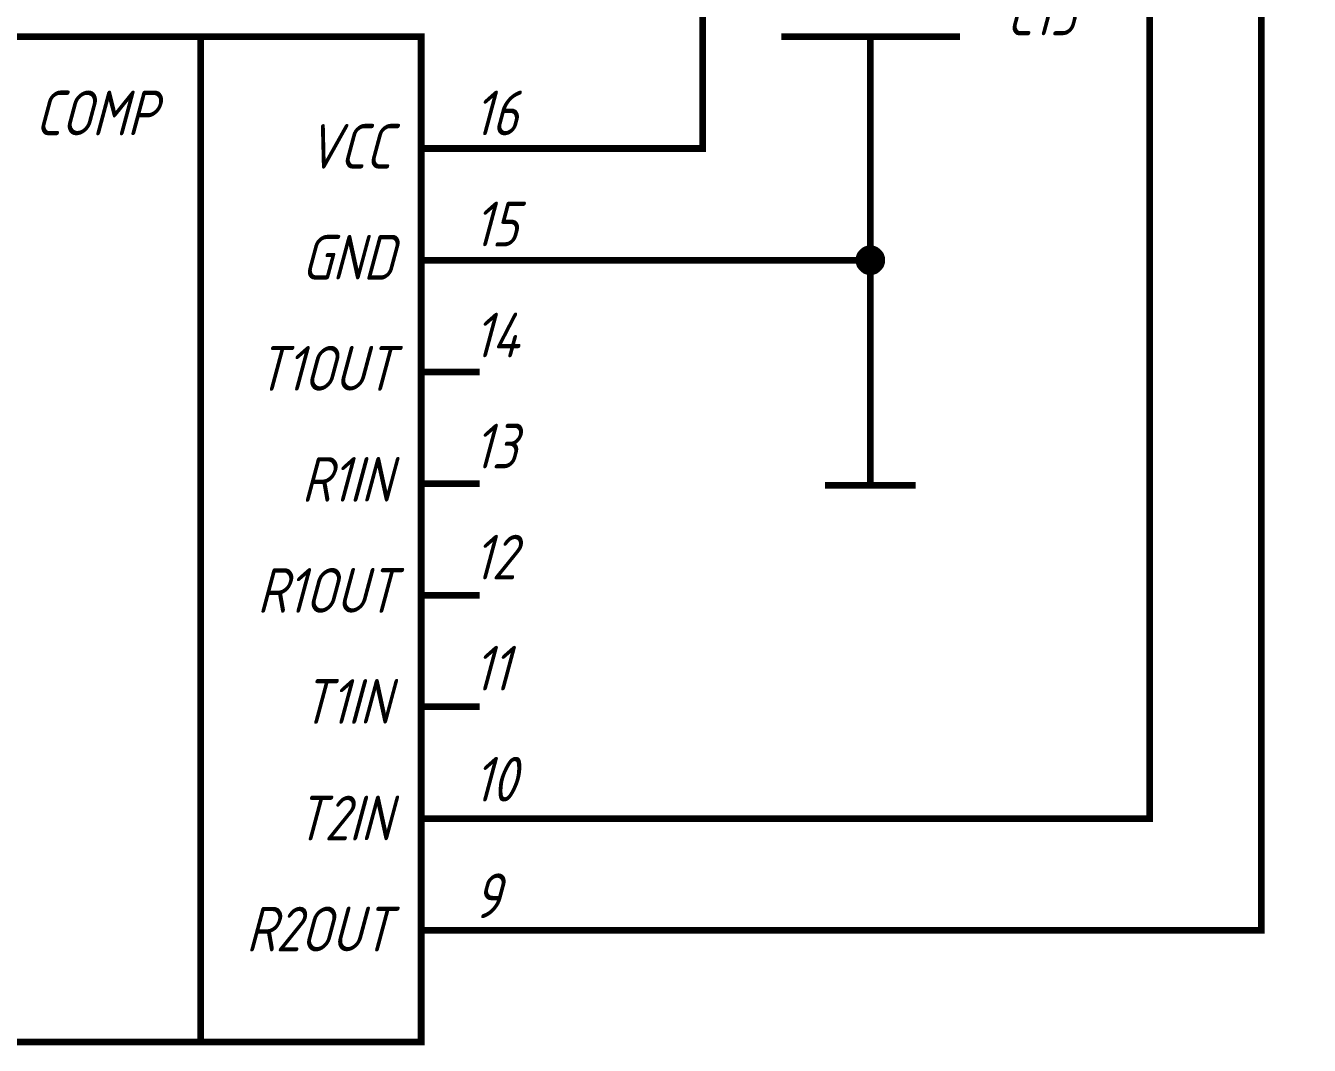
# Model space of a CAD drawing. Extents: x 260 to 1101, y 70 to 664.
# Drawn here: x 471.3 to 528.8, y 289.1 to 334.8 of the extents above; entities that cross this region are included whole.
import ezdxf

# ---------------------------------------------------------------- set-up
doc = ezdxf.new("R2010")
doc.units = 0
doc.header["$MEASUREMENT"] = 0
doc.layers.add('Sheet', color=255, linetype='CONTINUOUS')
doc.styles.add('GOST type A0', font='', dxfattribs={"oblique": 15, "height": 3.5})
doc.styles.get('GOST type A0').set_extended_font_data('GOST type A')

msp = doc.modelspace()

# ---------------------------------------------------------------- linework, layer by layer
at = {"layer": 'Sheet'}
for points, const_width in [([(569.112, 391.796), (569.112, 391.796), (526.627, 391.796), (526.627, 294.292), (491.642, 294.292)], 0.3), ([(491.642, 299.294), (521.627, 299.294), (521.627, 386.794), (569.112, 386.794), (569.112, 386.794)], 0.3), ([(491.642, 329.289), (501.627, 329.289), (501.627, 346.795), (501.627, 356.783)], 0.3), ([(479.142, 289.291), (479.142, 334.291)], 0.3), ([(513.133, 334.291), (505.136, 334.291)], 0.3), ([(509.127, 334.291), (509.127, 331.79)], 0.3), ([(509.127, 331.79), (509.127, 324.287), (509.127, 319.286)], 0.3), ([(489.142, 329.289), (491.642, 329.289)], 0.3), ([(508.615, 324.287), (508.615, 324.319), (508.615, 324.334), (508.615, 324.365), (508.63, 324.396), (508.63, 324.412), (508.646, 324.443), (508.646, 324.458), (508.661, 324.489), (508.661, 324.505), (508.677, 324.536), (508.692, 324.552), (508.708, 324.567), (508.723, 324.598), (508.739, 324.614), (508.754, 324.629), (508.77, 324.645), (508.785, 324.66), (508.801, 324.676), (508.816, 324.691), (508.848, 324.707), (508.863, 324.722), (508.879, 324.738), (508.91, 324.753), (508.925, 324.753), (508.956, 324.769), (508.972, 324.769), (509.003, 324.785), (509.018, 324.785), (509.049, 324.8), (509.08, 324.8), (509.096, 324.8), (509.127, 324.8)], 0.3), ([(508.615, 324.287), (508.615, 324.319), (508.615, 324.334), (508.615, 324.365), (508.63, 324.396), (508.63, 324.412), (508.646, 324.443), (508.646, 324.458), (508.661, 324.489), (508.661, 324.505), (508.677, 324.536), (508.692, 324.552), (508.708, 324.567), (508.723, 324.598), (508.739, 324.614), (508.754, 324.629), (508.77, 324.645), (508.785, 324.66), (508.801, 324.676), (508.816, 324.691), (508.848, 324.707), (508.863, 324.722), (508.879, 324.738), (508.91, 324.753), (508.925, 324.753), (508.956, 324.769), (508.972, 324.769), (509.003, 324.785), (509.018, 324.785), (509.049, 324.8), (509.08, 324.8), (509.096, 324.8), (509.127, 324.8)], 0.3), ([(508.615, 324.287), (508.615, 324.319), (508.615, 324.334), (508.615, 324.365), (508.63, 324.396), (508.63, 324.412), (508.646, 324.443), (508.646, 324.458), (508.661, 324.489), (508.661, 324.505), (508.677, 324.536), (508.692, 324.552), (508.708, 324.567), (508.723, 324.598), (508.739, 324.614), (508.754, 324.629), (508.77, 324.645), (508.785, 324.66), (508.801, 324.676), (508.816, 324.691), (508.848, 324.707), (508.863, 324.722), (508.879, 324.738), (508.91, 324.753), (508.925, 324.753), (508.956, 324.769), (508.972, 324.769), (509.003, 324.785), (509.018, 324.785), (509.049, 324.8), (509.08, 324.8), (509.096, 324.8), (509.127, 324.8)], 0.3), ([(508.615, 324.287), (508.615, 324.319), (508.615, 324.334), (508.615, 324.365), (508.63, 324.396), (508.63, 324.412), (508.646, 324.443), (508.646, 324.458), (508.661, 324.489), (508.661, 324.505), (508.677, 324.536), (508.692, 324.552), (508.708, 324.567), (508.723, 324.598), (508.739, 324.614), (508.754, 324.629), (508.77, 324.645), (508.785, 324.66), (508.801, 324.676), (508.816, 324.691), (508.848, 324.707), (508.863, 324.722), (508.879, 324.738), (508.91, 324.753), (508.925, 324.753), (508.956, 324.769), (508.972, 324.769), (509.003, 324.785), (509.018, 324.785), (509.049, 324.8), (509.08, 324.8), (509.096, 324.8), (509.127, 324.8)], 0.3), ([(508.615, 324.287), (508.615, 324.319), (508.615, 324.334), (508.615, 324.365), (508.63, 324.396), (508.63, 324.412), (508.646, 324.443), (508.646, 324.458), (508.661, 324.489), (508.661, 324.505), (508.677, 324.536), (508.692, 324.552), (508.708, 324.567), (508.723, 324.598), (508.739, 324.614), (508.754, 324.629), (508.77, 324.645), (508.785, 324.66), (508.801, 324.676), (508.816, 324.691), (508.848, 324.707), (508.863, 324.722), (508.879, 324.738), (508.91, 324.753), (508.925, 324.753), (508.956, 324.769), (508.972, 324.769), (509.003, 324.785), (509.018, 324.785), (509.049, 324.8), (509.08, 324.8), (509.096, 324.8), (509.127, 324.8)], 0.0991), ([(508.615, 324.287), (508.615, 324.319), (508.615, 324.334), (508.615, 324.365), (508.63, 324.396), (508.63, 324.412), (508.646, 324.443), (508.646, 324.458), (508.661, 324.489), (508.661, 324.505), (508.677, 324.536), (508.692, 324.552), (508.708, 324.567), (508.723, 324.598), (508.739, 324.614), (508.754, 324.629), (508.77, 324.645), (508.785, 324.66), (508.801, 324.676), (508.816, 324.691), (508.848, 324.707), (508.863, 324.722), (508.879, 324.738), (508.91, 324.753), (508.925, 324.753), (508.956, 324.769), (508.972, 324.769), (509.003, 324.785), (509.018, 324.785), (509.049, 324.8), (509.08, 324.8), (509.096, 324.8), (509.127, 324.8)], 0.0991), ([(508.615, 324.287), (508.615, 324.319), (508.615, 324.334), (508.615, 324.365), (508.63, 324.396), (508.63, 324.412), (508.646, 324.443), (508.646, 324.458), (508.661, 324.489), (508.661, 324.505), (508.677, 324.536), (508.692, 324.552), (508.708, 324.567), (508.723, 324.598), (508.739, 324.614), (508.754, 324.629), (508.77, 324.645), (508.785, 324.66), (508.801, 324.676), (508.816, 324.691), (508.848, 324.707), (508.863, 324.722), (508.879, 324.738), (508.91, 324.753), (508.925, 324.753), (508.956, 324.769), (508.972, 324.769), (509.003, 324.785), (509.018, 324.785), (509.049, 324.8), (509.08, 324.8), (509.096, 324.8), (509.127, 324.8)], 0.0991), ([(508.615, 324.287), (508.615, 324.319), (508.615, 324.334), (508.615, 324.365), (508.63, 324.396), (508.63, 324.412), (508.646, 324.443), (508.646, 324.458), (508.661, 324.489), (508.661, 324.505), (508.677, 324.536), (508.692, 324.552), (508.708, 324.567), (508.723, 324.598), (508.739, 324.614), (508.754, 324.629), (508.77, 324.645), (508.785, 324.66), (508.801, 324.676), (508.816, 324.691), (508.848, 324.707), (508.863, 324.722), (508.879, 324.738), (508.91, 324.753), (508.925, 324.753), (508.956, 324.769), (508.972, 324.769), (509.003, 324.785), (509.018, 324.785), (509.049, 324.8), (509.08, 324.8), (509.096, 324.8), (509.127, 324.8)], 0.0991), ([(509.127, 324.8), (509.127, 324.8)], 0.3), ([(509.127, 324.8), (509.158, 324.8), (509.174, 324.8), (509.205, 324.8), (509.236, 324.785), (509.251, 324.785), (509.282, 324.769), (509.298, 324.769), (509.329, 324.753), (509.344, 324.753), (509.375, 324.738), (509.391, 324.722), (509.407, 324.707), (509.438, 324.691), (509.453, 324.676), (509.469, 324.66), (509.484, 324.645), (509.5, 324.629), (509.515, 324.614), (509.531, 324.598), (509.546, 324.567), (509.562, 324.552), (509.577, 324.536), (509.593, 324.505), (509.593, 324.489), (509.608, 324.458), (509.608, 324.443), (509.624, 324.412), (509.624, 324.396), (509.639, 324.365), (509.639, 324.334), (509.639, 324.319), (509.639, 324.287)], 0.3), ([(509.127, 324.8), (509.127, 324.8)], 0.3), ([(509.127, 324.8), (509.158, 324.8), (509.174, 324.8), (509.205, 324.8), (509.236, 324.785), (509.251, 324.785), (509.282, 324.769), (509.298, 324.769), (509.329, 324.753), (509.344, 324.753), (509.375, 324.738), (509.391, 324.722), (509.407, 324.707), (509.438, 324.691), (509.453, 324.676), (509.469, 324.66), (509.484, 324.645), (509.5, 324.629), (509.515, 324.614), (509.531, 324.598), (509.546, 324.567), (509.562, 324.552), (509.577, 324.536), (509.593, 324.505), (509.593, 324.489), (509.608, 324.458), (509.608, 324.443), (509.624, 324.412), (509.624, 324.396), (509.639, 324.365), (509.639, 324.334), (509.639, 324.319), (509.639, 324.287)], 0.3), ([(509.127, 324.8), (509.127, 324.8)], 0.3), ([(509.127, 324.8), (509.158, 324.8), (509.174, 324.8), (509.205, 324.8), (509.236, 324.785), (509.251, 324.785), (509.282, 324.769), (509.298, 324.769), (509.329, 324.753), (509.344, 324.753), (509.375, 324.738), (509.391, 324.722), (509.407, 324.707), (509.438, 324.691), (509.453, 324.676), (509.469, 324.66), (509.484, 324.645), (509.5, 324.629), (509.515, 324.614), (509.531, 324.598), (509.546, 324.567), (509.562, 324.552), (509.577, 324.536), (509.593, 324.505), (509.593, 324.489), (509.608, 324.458), (509.608, 324.443), (509.624, 324.412), (509.624, 324.396), (509.639, 324.365), (509.639, 324.334), (509.639, 324.319), (509.639, 324.287)], 0.3), ([(509.127, 324.8), (509.127, 324.8)], 0.3), ([(509.127, 324.8), (509.158, 324.8), (509.174, 324.8), (509.205, 324.8), (509.236, 324.785), (509.251, 324.785), (509.282, 324.769), (509.298, 324.769), (509.329, 324.753), (509.344, 324.753), (509.375, 324.738), (509.391, 324.722), (509.407, 324.707), (509.438, 324.691), (509.453, 324.676), (509.469, 324.66), (509.484, 324.645), (509.5, 324.629), (509.515, 324.614), (509.531, 324.598), (509.546, 324.567), (509.562, 324.552), (509.577, 324.536), (509.593, 324.505), (509.593, 324.489), (509.608, 324.458), (509.608, 324.443), (509.624, 324.412), (509.624, 324.396), (509.639, 324.365), (509.639, 324.334), (509.639, 324.319), (509.639, 324.287)], 0.3), ([(509.127, 324.8), (509.127, 324.8)], 0.0991), ([(509.127, 324.8), (509.158, 324.8), (509.174, 324.8), (509.205, 324.8), (509.236, 324.785), (509.251, 324.785), (509.282, 324.769), (509.298, 324.769), (509.329, 324.753), (509.344, 324.753), (509.375, 324.738), (509.391, 324.722), (509.407, 324.707), (509.438, 324.691), (509.453, 324.676), (509.469, 324.66), (509.484, 324.645), (509.5, 324.629), (509.515, 324.614), (509.531, 324.598), (509.546, 324.567), (509.562, 324.552), (509.577, 324.536), (509.593, 324.505), (509.593, 324.489), (509.608, 324.458), (509.608, 324.443), (509.624, 324.412), (509.624, 324.396), (509.639, 324.365), (509.639, 324.334), (509.639, 324.319), (509.639, 324.287)], 0.0991), ([(509.127, 324.8), (509.127, 324.8)], 0.0991), ([(509.127, 324.8), (509.158, 324.8), (509.174, 324.8), (509.205, 324.8), (509.236, 324.785), (509.251, 324.785), (509.282, 324.769), (509.298, 324.769), (509.329, 324.753), (509.344, 324.753), (509.375, 324.738), (509.391, 324.722), (509.407, 324.707), (509.438, 324.691), (509.453, 324.676), (509.469, 324.66), (509.484, 324.645), (509.5, 324.629), (509.515, 324.614), (509.531, 324.598), (509.546, 324.567), (509.562, 324.552), (509.577, 324.536), (509.593, 324.505), (509.593, 324.489), (509.608, 324.458), (509.608, 324.443), (509.624, 324.412), (509.624, 324.396), (509.639, 324.365), (509.639, 324.334), (509.639, 324.319), (509.639, 324.287)], 0.0991), ([(509.127, 324.8), (509.127, 324.8)], 0.0991), ([(509.127, 324.8), (509.158, 324.8), (509.174, 324.8), (509.205, 324.8), (509.236, 324.785), (509.251, 324.785), (509.282, 324.769), (509.298, 324.769), (509.329, 324.753), (509.344, 324.753), (509.375, 324.738), (509.391, 324.722), (509.407, 324.707), (509.438, 324.691), (509.453, 324.676), (509.469, 324.66), (509.484, 324.645), (509.5, 324.629), (509.515, 324.614), (509.531, 324.598), (509.546, 324.567), (509.562, 324.552), (509.577, 324.536), (509.593, 324.505), (509.593, 324.489), (509.608, 324.458), (509.608, 324.443), (509.624, 324.412), (509.624, 324.396), (509.639, 324.365), (509.639, 324.334), (509.639, 324.319), (509.639, 324.287)], 0.0991), ([(509.127, 324.8), (509.127, 324.8)], 0.0991), ([(509.127, 324.8), (509.158, 324.8), (509.174, 324.8), (509.205, 324.8), (509.236, 324.785), (509.251, 324.785), (509.282, 324.769), (509.298, 324.769), (509.329, 324.753), (509.344, 324.753), (509.375, 324.738), (509.391, 324.722), (509.407, 324.707), (509.438, 324.691), (509.453, 324.676), (509.469, 324.66), (509.484, 324.645), (509.5, 324.629), (509.515, 324.614), (509.531, 324.598), (509.546, 324.567), (509.562, 324.552), (509.577, 324.536), (509.593, 324.505), (509.593, 324.489), (509.608, 324.458), (509.608, 324.443), (509.624, 324.412), (509.624, 324.396), (509.639, 324.365), (509.639, 324.334), (509.639, 324.319), (509.639, 324.287)], 0.0991), ([(489.142, 324.287), (491.642, 324.287)], 0.3), ([(491.642, 324.287), (509.127, 324.287)], 0.3), ([(509.127, 323.775), (509.096, 323.775), (509.08, 323.775), (509.049, 323.775), (509.018, 323.79), (509.003, 323.79), (508.972, 323.806), (508.956, 323.806), (508.925, 323.821), (508.91, 323.821), (508.879, 323.837), (508.863, 323.853), (508.848, 323.868), (508.816, 323.884), (508.801, 323.899), (508.785, 323.915), (508.77, 323.93), (508.754, 323.946), (508.739, 323.961), (508.723, 323.977), (508.708, 324.008), (508.692, 324.023), (508.677, 324.039), (508.661, 324.07), (508.661, 324.086), (508.646, 324.117), (508.646, 324.132), (508.63, 324.163), (508.63, 324.179), (508.615, 324.21), (508.615, 324.241), (508.615, 324.256), (508.615, 324.287)], 0.3), ([(508.615, 324.287), (508.615, 324.287)], 0.3), ([(509.127, 323.775), (509.096, 323.775), (509.08, 323.775), (509.049, 323.775), (509.018, 323.79), (509.003, 323.79), (508.972, 323.806), (508.956, 323.806), (508.925, 323.821), (508.91, 323.821), (508.879, 323.837), (508.863, 323.853), (508.848, 323.868), (508.816, 323.884), (508.801, 323.899), (508.785, 323.915), (508.77, 323.93), (508.754, 323.946), (508.739, 323.961), (508.723, 323.977), (508.708, 324.008), (508.692, 324.023), (508.677, 324.039), (508.661, 324.07), (508.661, 324.086), (508.646, 324.117), (508.646, 324.132), (508.63, 324.163), (508.63, 324.179), (508.615, 324.21), (508.615, 324.241), (508.615, 324.256), (508.615, 324.287)], 0.3), ([(508.615, 324.287), (508.615, 324.287)], 0.3), ([(509.127, 323.775), (509.096, 323.775), (509.08, 323.775), (509.049, 323.775), (509.018, 323.79), (509.003, 323.79), (508.972, 323.806), (508.956, 323.806), (508.925, 323.821), (508.91, 323.821), (508.879, 323.837), (508.863, 323.853), (508.848, 323.868), (508.816, 323.884), (508.801, 323.899), (508.785, 323.915), (508.77, 323.93), (508.754, 323.946), (508.739, 323.961), (508.723, 323.977), (508.708, 324.008), (508.692, 324.023), (508.677, 324.039), (508.661, 324.07), (508.661, 324.086), (508.646, 324.117), (508.646, 324.132), (508.63, 324.163), (508.63, 324.179), (508.615, 324.21), (508.615, 324.241), (508.615, 324.256), (508.615, 324.287)], 0.3), ([(508.615, 324.287), (508.615, 324.287)], 0.3), ([(509.127, 323.775), (509.096, 323.775), (509.08, 323.775), (509.049, 323.775), (509.018, 323.79), (509.003, 323.79), (508.972, 323.806), (508.956, 323.806), (508.925, 323.821), (508.91, 323.821), (508.879, 323.837), (508.863, 323.853), (508.848, 323.868), (508.816, 323.884), (508.801, 323.899), (508.785, 323.915), (508.77, 323.93), (508.754, 323.946), (508.739, 323.961), (508.723, 323.977), (508.708, 324.008), (508.692, 324.023), (508.677, 324.039), (508.661, 324.07), (508.661, 324.086), (508.646, 324.117), (508.646, 324.132), (508.63, 324.163), (508.63, 324.179), (508.615, 324.21), (508.615, 324.241), (508.615, 324.256), (508.615, 324.287)], 0.3), ([(508.615, 324.287), (508.615, 324.287)], 0.3), ([(509.127, 323.775), (509.096, 323.775), (509.08, 323.775), (509.049, 323.775), (509.018, 323.79), (509.003, 323.79), (508.972, 323.806), (508.956, 323.806), (508.925, 323.821), (508.91, 323.821), (508.879, 323.837), (508.863, 323.853), (508.848, 323.868), (508.816, 323.884), (508.801, 323.899), (508.785, 323.915), (508.77, 323.93), (508.754, 323.946), (508.739, 323.961), (508.723, 323.977), (508.708, 324.008), (508.692, 324.023), (508.677, 324.039), (508.661, 324.07), (508.661, 324.086), (508.646, 324.117), (508.646, 324.132), (508.63, 324.163), (508.63, 324.179), (508.615, 324.21), (508.615, 324.241), (508.615, 324.256), (508.615, 324.287)], 0.0991), ([(508.615, 324.287), (508.615, 324.287)], 0.0991), ([(509.127, 323.775), (509.096, 323.775), (509.08, 323.775), (509.049, 323.775), (509.018, 323.79), (509.003, 323.79), (508.972, 323.806), (508.956, 323.806), (508.925, 323.821), (508.91, 323.821), (508.879, 323.837), (508.863, 323.853), (508.848, 323.868), (508.816, 323.884), (508.801, 323.899), (508.785, 323.915), (508.77, 323.93), (508.754, 323.946), (508.739, 323.961), (508.723, 323.977), (508.708, 324.008), (508.692, 324.023), (508.677, 324.039), (508.661, 324.07), (508.661, 324.086), (508.646, 324.117), (508.646, 324.132), (508.63, 324.163), (508.63, 324.179), (508.615, 324.21), (508.615, 324.241), (508.615, 324.256), (508.615, 324.287)], 0.0991), ([(508.615, 324.287), (508.615, 324.287)], 0.0991), ([(509.127, 323.775), (509.096, 323.775), (509.08, 323.775), (509.049, 323.775), (509.018, 323.79), (509.003, 323.79), (508.972, 323.806), (508.956, 323.806), (508.925, 323.821), (508.91, 323.821), (508.879, 323.837), (508.863, 323.853), (508.848, 323.868), (508.816, 323.884), (508.801, 323.899), (508.785, 323.915), (508.77, 323.93), (508.754, 323.946), (508.739, 323.961), (508.723, 323.977), (508.708, 324.008), (508.692, 324.023), (508.677, 324.039), (508.661, 324.07), (508.661, 324.086), (508.646, 324.117), (508.646, 324.132), (508.63, 324.163), (508.63, 324.179), (508.615, 324.21), (508.615, 324.241), (508.615, 324.256), (508.615, 324.287)], 0.0991), ([(508.615, 324.287), (508.615, 324.287)], 0.0991), ([(509.127, 323.775), (509.096, 323.775), (509.08, 323.775), (509.049, 323.775), (509.018, 323.79), (509.003, 323.79), (508.972, 323.806), (508.956, 323.806), (508.925, 323.821), (508.91, 323.821), (508.879, 323.837), (508.863, 323.853), (508.848, 323.868), (508.816, 323.884), (508.801, 323.899), (508.785, 323.915), (508.77, 323.93), (508.754, 323.946), (508.739, 323.961), (508.723, 323.977), (508.708, 324.008), (508.692, 324.023), (508.677, 324.039), (508.661, 324.07), (508.661, 324.086), (508.646, 324.117), (508.646, 324.132), (508.63, 324.163), (508.63, 324.179), (508.615, 324.21), (508.615, 324.241), (508.615, 324.256), (508.615, 324.287)], 0.0991), ([(508.615, 324.287), (508.615, 324.287)], 0.0991), ([(509.639, 324.287), (509.639, 324.256), (509.639, 324.241), (509.639, 324.21), (509.624, 324.179), (509.624, 324.163), (509.608, 324.132), (509.608, 324.117), (509.593, 324.086), (509.593, 324.07), (509.577, 324.039), (509.562, 324.023), (509.546, 324.008), (509.531, 323.977), (509.515, 323.961), (509.5, 323.946), (509.484, 323.93), (509.469, 323.915), (509.453, 323.899), (509.438, 323.884), (509.407, 323.868), (509.391, 323.853), (509.375, 323.837), (509.344, 323.821), (509.329, 323.821), (509.298, 323.806), (509.282, 323.806), (509.251, 323.79), (509.236, 323.79), (509.205, 323.775), (509.174, 323.775), (509.158, 323.775), (509.127, 323.775)], 0.3), ([(509.639, 324.287), (509.639, 324.256), (509.639, 324.241), (509.639, 324.21), (509.624, 324.179), (509.624, 324.163), (509.608, 324.132), (509.608, 324.117), (509.593, 324.086), (509.593, 324.07), (509.577, 324.039), (509.562, 324.023), (509.546, 324.008), (509.531, 323.977), (509.515, 323.961), (509.5, 323.946), (509.484, 323.93), (509.469, 323.915), (509.453, 323.899), (509.438, 323.884), (509.407, 323.868), (509.391, 323.853), (509.375, 323.837), (509.344, 323.821), (509.329, 323.821), (509.298, 323.806), (509.282, 323.806), (509.251, 323.79), (509.236, 323.79), (509.205, 323.775), (509.174, 323.775), (509.158, 323.775), (509.127, 323.775)], 0.3), ([(509.639, 324.287), (509.639, 324.256), (509.639, 324.241), (509.639, 324.21), (509.624, 324.179), (509.624, 324.163), (509.608, 324.132), (509.608, 324.117), (509.593, 324.086), (509.593, 324.07), (509.577, 324.039), (509.562, 324.023), (509.546, 324.008), (509.531, 323.977), (509.515, 323.961), (509.5, 323.946), (509.484, 323.93), (509.469, 323.915), (509.453, 323.899), (509.438, 323.884), (509.407, 323.868), (509.391, 323.853), (509.375, 323.837), (509.344, 323.821), (509.329, 323.821), (509.298, 323.806), (509.282, 323.806), (509.251, 323.79), (509.236, 323.79), (509.205, 323.775), (509.174, 323.775), (509.158, 323.775), (509.127, 323.775)], 0.3), ([(509.639, 324.287), (509.639, 324.256), (509.639, 324.241), (509.639, 324.21), (509.624, 324.179), (509.624, 324.163), (509.608, 324.132), (509.608, 324.117), (509.593, 324.086), (509.593, 324.07), (509.577, 324.039), (509.562, 324.023), (509.546, 324.008), (509.531, 323.977), (509.515, 323.961), (509.5, 323.946), (509.484, 323.93), (509.469, 323.915), (509.453, 323.899), (509.438, 323.884), (509.407, 323.868), (509.391, 323.853), (509.375, 323.837), (509.344, 323.821), (509.329, 323.821), (509.298, 323.806), (509.282, 323.806), (509.251, 323.79), (509.236, 323.79), (509.205, 323.775), (509.174, 323.775), (509.158, 323.775), (509.127, 323.775)], 0.3), ([(509.639, 324.287), (509.639, 324.256), (509.639, 324.241), (509.639, 324.21), (509.624, 324.179), (509.624, 324.163), (509.608, 324.132), (509.608, 324.117), (509.593, 324.086), (509.593, 324.07), (509.577, 324.039), (509.562, 324.023), (509.546, 324.008), (509.531, 323.977), (509.515, 323.961), (509.5, 323.946), (509.484, 323.93), (509.469, 323.915), (509.453, 323.899), (509.438, 323.884), (509.407, 323.868), (509.391, 323.853), (509.375, 323.837), (509.344, 323.821), (509.329, 323.821), (509.298, 323.806), (509.282, 323.806), (509.251, 323.79), (509.236, 323.79), (509.205, 323.775), (509.174, 323.775), (509.158, 323.775), (509.127, 323.775)], 0.0991), ([(509.639, 324.287), (509.639, 324.256), (509.639, 324.241), (509.639, 324.21), (509.624, 324.179), (509.624, 324.163), (509.608, 324.132), (509.608, 324.117), (509.593, 324.086), (509.593, 324.07), (509.577, 324.039), (509.562, 324.023), (509.546, 324.008), (509.531, 323.977), (509.515, 323.961), (509.5, 323.946), (509.484, 323.93), (509.469, 323.915), (509.453, 323.899), (509.438, 323.884), (509.407, 323.868), (509.391, 323.853), (509.375, 323.837), (509.344, 323.821), (509.329, 323.821), (509.298, 323.806), (509.282, 323.806), (509.251, 323.79), (509.236, 323.79), (509.205, 323.775), (509.174, 323.775), (509.158, 323.775), (509.127, 323.775)], 0.0991), ([(509.639, 324.287), (509.639, 324.256), (509.639, 324.241), (509.639, 324.21), (509.624, 324.179), (509.624, 324.163), (509.608, 324.132), (509.608, 324.117), (509.593, 324.086), (509.593, 324.07), (509.577, 324.039), (509.562, 324.023), (509.546, 324.008), (509.531, 323.977), (509.515, 323.961), (509.5, 323.946), (509.484, 323.93), (509.469, 323.915), (509.453, 323.899), (509.438, 323.884), (509.407, 323.868), (509.391, 323.853), (509.375, 323.837), (509.344, 323.821), (509.329, 323.821), (509.298, 323.806), (509.282, 323.806), (509.251, 323.79), (509.236, 323.79), (509.205, 323.775), (509.174, 323.775), (509.158, 323.775), (509.127, 323.775)], 0.0991), ([(509.639, 324.287), (509.639, 324.256), (509.639, 324.241), (509.639, 324.21), (509.624, 324.179), (509.624, 324.163), (509.608, 324.132), (509.608, 324.117), (509.593, 324.086), (509.593, 324.07), (509.577, 324.039), (509.562, 324.023), (509.546, 324.008), (509.531, 323.977), (509.515, 323.961), (509.5, 323.946), (509.484, 323.93), (509.469, 323.915), (509.453, 323.899), (509.438, 323.884), (509.407, 323.868), (509.391, 323.853), (509.375, 323.837), (509.344, 323.821), (509.329, 323.821), (509.298, 323.806), (509.282, 323.806), (509.251, 323.79), (509.236, 323.79), (509.205, 323.775), (509.174, 323.775), (509.158, 323.775), (509.127, 323.775)], 0.0991), ([(509.639, 324.287), (509.639, 324.287), (509.639, 324.287), (509.639, 324.287), (509.639, 324.287), (509.639, 324.287), (509.639, 324.287), (509.639, 324.287), (509.639, 324.287), (509.639, 324.287), (509.639, 324.287), (509.639, 324.287), (509.639, 324.287), (509.639, 324.287), (509.639, 324.287), (509.639, 324.287), (509.639, 324.287), (509.639, 324.287), (509.639, 324.287), (509.639, 324.287), (509.639, 324.287), (509.639, 324.287), (509.639, 324.287), (509.639, 324.287), (509.639, 324.287), (509.639, 324.287), (509.639, 324.287), (509.639, 324.287), (509.639, 324.287), (509.639, 324.287), (509.639, 324.287), (509.639, 324.287), (509.639, 324.287)], 0.3), ([(509.639, 324.287), (509.639, 324.287)], 0.3), ([(509.639, 324.287), (509.639, 324.287), (509.639, 324.287), (509.639, 324.287), (509.639, 324.287), (509.639, 324.287), (509.639, 324.287), (509.639, 324.287), (509.639, 324.287), (509.639, 324.287), (509.639, 324.287), (509.639, 324.287), (509.639, 324.287), (509.639, 324.287), (509.639, 324.287), (509.639, 324.287), (509.639, 324.287), (509.639, 324.287), (509.639, 324.287), (509.639, 324.287), (509.639, 324.287), (509.639, 324.287), (509.639, 324.287), (509.639, 324.287), (509.639, 324.287), (509.639, 324.287), (509.639, 324.287), (509.639, 324.287), (509.639, 324.287), (509.639, 324.287), (509.639, 324.287), (509.639, 324.287), (509.639, 324.287)], 0.3), ([(509.639, 324.287), (509.639, 324.287)], 0.3), ([(509.639, 324.287), (509.639, 324.287), (509.639, 324.287), (509.639, 324.287), (509.639, 324.287), (509.639, 324.287), (509.639, 324.287), (509.639, 324.287), (509.639, 324.287), (509.639, 324.287), (509.639, 324.287), (509.639, 324.287), (509.639, 324.287), (509.639, 324.287), (509.639, 324.287), (509.639, 324.287), (509.639, 324.287), (509.639, 324.287), (509.639, 324.287), (509.639, 324.287), (509.639, 324.287), (509.639, 324.287), (509.639, 324.287), (509.639, 324.287), (509.639, 324.287), (509.639, 324.287), (509.639, 324.287), (509.639, 324.287), (509.639, 324.287), (509.639, 324.287), (509.639, 324.287), (509.639, 324.287), (509.639, 324.287)], 0.3), ([(509.639, 324.287), (509.639, 324.287)], 0.3), ([(509.639, 324.287), (509.639, 324.287), (509.639, 324.287), (509.639, 324.287), (509.639, 324.287), (509.639, 324.287), (509.639, 324.287), (509.639, 324.287), (509.639, 324.287), (509.639, 324.287), (509.639, 324.287), (509.639, 324.287), (509.639, 324.287), (509.639, 324.287), (509.639, 324.287), (509.639, 324.287), (509.639, 324.287), (509.639, 324.287), (509.639, 324.287), (509.639, 324.287), (509.639, 324.287), (509.639, 324.287), (509.639, 324.287), (509.639, 324.287), (509.639, 324.287), (509.639, 324.287), (509.639, 324.287), (509.639, 324.287), (509.639, 324.287), (509.639, 324.287), (509.639, 324.287), (509.639, 324.287), (509.639, 324.287)], 0.3), ([(509.639, 324.287), (509.639, 324.287)], 0.3), ([(509.639, 324.287), (509.639, 324.287), (509.639, 324.287), (509.639, 324.287), (509.639, 324.287), (509.639, 324.287), (509.639, 324.287), (509.639, 324.287), (509.639, 324.287), (509.639, 324.287), (509.639, 324.287), (509.639, 324.287), (509.639, 324.287), (509.639, 324.287), (509.639, 324.287), (509.639, 324.287), (509.639, 324.287), (509.639, 324.287), (509.639, 324.287), (509.639, 324.287), (509.639, 324.287), (509.639, 324.287), (509.639, 324.287), (509.639, 324.287), (509.639, 324.287), (509.639, 324.287), (509.639, 324.287), (509.639, 324.287), (509.639, 324.287), (509.639, 324.287), (509.639, 324.287), (509.639, 324.287), (509.639, 324.287)], 0.0991), ([(509.639, 324.287), (509.639, 324.287)], 0.0991), ([(509.639, 324.287), (509.639, 324.287), (509.639, 324.287), (509.639, 324.287), (509.639, 324.287), (509.639, 324.287), (509.639, 324.287), (509.639, 324.287), (509.639, 324.287), (509.639, 324.287), (509.639, 324.287), (509.639, 324.287), (509.639, 324.287), (509.639, 324.287), (509.639, 324.287), (509.639, 324.287), (509.639, 324.287), (509.639, 324.287), (509.639, 324.287), (509.639, 324.287), (509.639, 324.287), (509.639, 324.287), (509.639, 324.287), (509.639, 324.287), (509.639, 324.287), (509.639, 324.287), (509.639, 324.287), (509.639, 324.287), (509.639, 324.287), (509.639, 324.287), (509.639, 324.287), (509.639, 324.287), (509.639, 324.287)], 0.0991), ([(509.639, 324.287), (509.639, 324.287)], 0.0991), ([(509.639, 324.287), (509.639, 324.287), (509.639, 324.287), (509.639, 324.287), (509.639, 324.287), (509.639, 324.287), (509.639, 324.287), (509.639, 324.287), (509.639, 324.287), (509.639, 324.287), (509.639, 324.287), (509.639, 324.287), (509.639, 324.287), (509.639, 324.287), (509.639, 324.287), (509.639, 324.287), (509.639, 324.287), (509.639, 324.287), (509.639, 324.287), (509.639, 324.287), (509.639, 324.287), (509.639, 324.287), (509.639, 324.287), (509.639, 324.287), (509.639, 324.287), (509.639, 324.287), (509.639, 324.287), (509.639, 324.287), (509.639, 324.287), (509.639, 324.287), (509.639, 324.287), (509.639, 324.287), (509.639, 324.287)], 0.0991), ([(509.639, 324.287), (509.639, 324.287)], 0.0991), ([(509.639, 324.287), (509.639, 324.287), (509.639, 324.287), (509.639, 324.287), (509.639, 324.287), (509.639, 324.287), (509.639, 324.287), (509.639, 324.287), (509.639, 324.287), (509.639, 324.287), (509.639, 324.287), (509.639, 324.287), (509.639, 324.287), (509.639, 324.287), (509.639, 324.287), (509.639, 324.287), (509.639, 324.287), (509.639, 324.287), (509.639, 324.287), (509.639, 324.287), (509.639, 324.287), (509.639, 324.287), (509.639, 324.287), (509.639, 324.287), (509.639, 324.287), (509.639, 324.287), (509.639, 324.287), (509.639, 324.287), (509.639, 324.287), (509.639, 324.287), (509.639, 324.287), (509.639, 324.287), (509.639, 324.287)], 0.0991), ([(509.639, 324.287), (509.639, 324.287)], 0.0991), ([(489.142, 319.286), (491.642, 319.286)], 0.3), ([(509.127, 319.286), (509.127, 314.206)], 0.3), ([(489.142, 314.284), (491.642, 314.284)], 0.3), ([(507.093, 314.206), (511.161, 314.206)], 0.3), ([(489.142, 309.282), (491.642, 309.282)], 0.3), ([(489.142, 304.296), (491.642, 304.296)], 0.3), ([(489.142, 299.294), (491.642, 299.294)], 0.3), ([(489.142, 294.292), (491.642, 294.292)], 0.3)]:
    msp.add_lwpolyline(points, dxfattribs=dict(at, const_width=const_width))
at = {"layer": 'Sheet', "const_width": 0.3}
msp.add_lwpolyline([(459.142, 334.291), (489.018, 334.291), (489.018, 289.291), (459.142, 289.291), (459.142, 334.291)], close=True, dxfattribs=at)
at = {"layer": 'Sheet', "const_width": 0.508}
msp.add_lwpolyline([(508.809, 324.297, 1), (509.317, 324.297, 1)], format="xyb", close=True, dxfattribs=at)

# ---------------------------------------------------------------- texts
at = {"layer": 'Sheet', "style": 'GOST type A0', "oblique": 15}
for s, p in [('C13', (515.214, 334.353)), ('COMP', (471.735, 329.88)), ('16', (491.363, 329.88)), ('VCC', (483.909, 328.388)), ('15', (491.363, 324.909)), ('GND', (483.661, 323.418)), ('14', (491.363, 319.938)), ('T1OUT', (481.673, 318.447)), ('13', (491.363, 314.967)), ('R1IN', (483.661, 313.476)), ('12', (491.363, 309.997)), ('R1OUT', (481.673, 308.505)), ('11', (491.363, 305.026)), ('T1IN', (483.661, 303.535)), ('10', (491.363, 300.055)), ('T2IN', (483.413, 298.315)), ('9', (491.363, 294.836)), ('R2OUT', (481.177, 293.345))]:
    msp.add_text(s, height=2, dxfattribs=at).set_placement(p)

doc.saveas('drawing.dxf')
